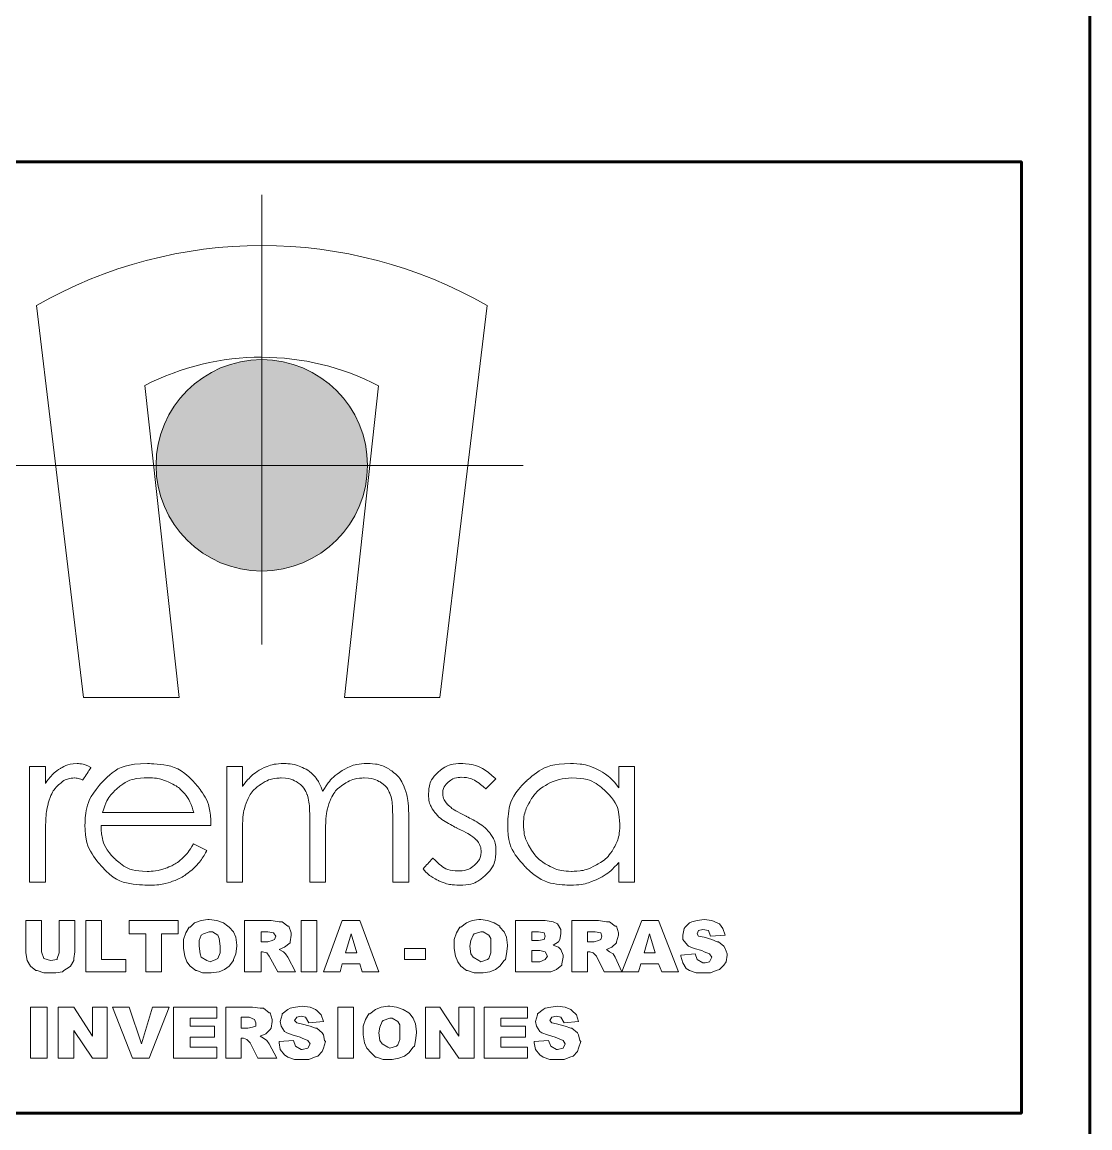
# Model space of a CAD drawing. Header units: inches. Extents: x 140 to 978, y -82 to 38.
# Drawn here: x 743.699 to 746.895, y -8.741 to -5.433 of the extents above; entities that cross this region are included whole.
import ezdxf

# ---------------------------------------------------------------- set-up
doc = ezdxf.new("R2010")
doc.units = ezdxf.units.IN
doc.header["$MEASUREMENT"] = 0
doc.layers.add('UNSAAC- ROTULO', color=7, linetype='Continuous', lineweight=60)
doc.layers.add('UNSAAC-TEXTOS', color=250, linetype='Continuous', lineweight=0)

msp = doc.modelspace()

# ---------------------------------------------------------------- hatches: boundary and pattern name
at = {"layer": 'UNSAAC-TEXTOS'}
h = msp.add_hatch(color=252, dxfattribs=at)
h.dxf.hatch_style = 1
edge = h.paths.add_edge_path()
edge.add_arc((744.4162, -6.7589), 0.3164, 0, 360)

# ---------------------------------------------------------------- linework, layer by layer
at = {"layer": 'UNSAAC- ROTULO'}
for points in [[(673.395, 30.1513), (746.895, 30.1513), (746.895, -20.8487), (673.395, -20.8487)], [(742.142, -5.851), (746.6903, -5.851), (746.6903, -8.6973), (742.142, -8.6973)]]:
    msp.add_lwpolyline(points, close=True, dxfattribs=at)
at = {"layer": 'UNSAAC-TEXTOS'}
for p, q in [((744.4162, -5.9493), (744.4162, -7.2949)), ((745.1985, -6.7589), (743.6339, -6.7589))]:
    msp.add_line(p, q, dxfattribs=at)
at = {"layer": 'UNSAAC-TEXTOS', "lineweight": 20}
msp.add_lwpolyline([(744.1685, -7.4538), (743.8828, -7.4538), (743.7419, -6.2807, -0.266421), (745.0905, -6.2807), (744.9495, -7.4538), (744.6638, -7.4538), (744.7659, -6.5208, 0.242709), (744.0663, -6.5197), (744.1685, -7.4538)], format="xyb", close=True, dxfattribs=at)
at = {"layer": 'UNSAAC-TEXTOS'}
for points in [[(743.7568, -8.1213), (743.7103, -8.1213), (743.7103, -8.2143), (743.7103, -8.2176), (743.7136, -8.2408), (743.7236, -8.2575), (743.7402, -8.2707), (743.7435, -8.2707), (743.7634, -8.2774), (743.7668, -8.2774), (743.7867, -8.2774), (743.8, -8.2774), (743.8199, -8.2741), (743.8232, -8.2707), (743.8398, -8.2608), (743.8432, -8.2575), (743.8531, -8.2408), (743.8531, -8.2342), (743.8565, -8.2143), (743.8565, -8.1213), (743.8099, -8.1213), (743.8099, -8.2143), (743.8099, -8.2176), (743.8033, -8.2342), (743.8033, -8.2375), (743.7834, -8.2408), (743.7634, -8.2342), (743.7568, -8.2143)], [(744.0093, -8.2375), (743.9362, -8.2375), (743.9362, -8.1213), (743.8897, -8.1213), (743.8897, -8.2741), (744.0093, -8.2741)], [(744.1155, -8.1611), (744.1654, -8.1611), (744.1654, -8.1213), (744.0192, -8.1213), (744.0192, -8.1611), (744.069, -8.1611), (744.069, -8.2741), (744.1155, -8.2741)], [(744.3315, -8.1545), (744.3182, -8.1412), (744.3149, -8.1379), (744.3016, -8.1279), (744.2816, -8.1213), (744.2584, -8.1179), (744.2551, -8.1179), (744.2351, -8.1213), (744.2152, -8.1279), (744.2019, -8.1412), (744.1986, -8.1412), (744.1886, -8.1578), (744.182, -8.1777), (744.182, -8.1977), (744.182, -8.2043), (744.1853, -8.2276), (744.1919, -8.2442), (744.2019, -8.2575), (744.2185, -8.2707), (744.2218, -8.2707), (744.2385, -8.2774), (744.2617, -8.2774), (744.265, -8.2774), (744.2883, -8.2741), (744.3049, -8.2674), (744.3182, -8.2575), (744.3315, -8.2408), (744.3315, -8.2375), (744.3381, -8.2209), (744.3414, -8.1977), (744.3414, -8.1943), (744.3381, -8.1711)], [(744.4975, -8.1379), (744.4942, -8.1379), (744.4776, -8.1246), (744.4677, -8.1246), (744.4444, -8.1213), (744.3647, -8.1213), (744.3647, -8.2741), (744.4145, -8.2741), (744.4145, -8.2143), (744.4178, -8.2143), (744.4311, -8.2176), (744.4378, -8.2276), (744.4643, -8.2741), (744.5175, -8.2741), (744.4942, -8.2309), (744.4876, -8.2209), (744.4809, -8.2143), (744.4677, -8.2076), (744.4843, -8.201), (744.5009, -8.1877), (744.5009, -8.1844), (744.5042, -8.1644), (744.5042, -8.1578)], [(744.5806, -8.1213), (744.5341, -8.1213), (744.5341, -8.2741), (744.5806, -8.2741)], [(744.7101, -8.1213), (744.657, -8.1213), (744.6005, -8.2741), (744.6503, -8.2741), (744.657, -8.2508), (744.7101, -8.2508), (744.7168, -8.2741), (744.7666, -8.2741)], [(745.1287, -8.1412), (745.1287, -8.1379), (745.1121, -8.1279), (745.0921, -8.1213), (745.0722, -8.1179), (745.0656, -8.1179), (745.0456, -8.1213), (745.029, -8.1279), (745.0124, -8.1412), (745.0091, -8.1412), (744.9991, -8.1578), (744.9925, -8.1777), (744.9925, -8.1977), (744.9925, -8.2043), (744.9958, -8.2276), (745.0025, -8.2442), (745.0124, -8.2575), (745.029, -8.2707), (745.0323, -8.2707), (745.0523, -8.2774), (745.0722, -8.2774), (745.0789, -8.2774), (745.0988, -8.2741), (745.1154, -8.2674), (745.1287, -8.2575), (745.142, -8.2408), (745.1453, -8.2375), (745.1486, -8.2209), (745.1519, -8.1977), (745.1519, -8.1943), (745.1486, -8.1711), (745.142, -8.1545)], [(745.3014, -8.1312), (745.2881, -8.1246), (745.2649, -8.1213), (745.1752, -8.1213), (745.1752, -8.2741), (745.2582, -8.2741), (745.2815, -8.2741), (745.2981, -8.2674), (745.3147, -8.2541), (745.3147, -8.2508), (745.318, -8.2309), (745.318, -8.2242), (745.3114, -8.2076), (745.3047, -8.201), (745.2881, -8.1943), (745.3047, -8.1844), (745.3081, -8.1777), (745.3114, -8.1611), (745.3114, -8.1478)], [(745.4775, -8.1379), (745.4741, -8.1379), (745.4575, -8.1246), (745.4476, -8.1246), (745.4243, -8.1213), (745.3446, -8.1213), (745.3446, -8.2741), (745.3911, -8.2741), (745.3911, -8.2143), (745.3977, -8.2143), (745.4077, -8.2176), (745.4177, -8.2276), (745.4409, -8.2741), (745.4941, -8.2741), (745.4741, -8.2309), (745.4675, -8.2209), (745.4575, -8.2143), (745.4476, -8.2076), (745.4642, -8.201), (745.4775, -8.1877), (745.4775, -8.1844), (745.4841, -8.1644), (745.4841, -8.1578)], [(745.6037, -8.1213), (745.5539, -8.1213), (745.4941, -8.2741), (745.5439, -8.2741), (745.5505, -8.2508), (745.6037, -8.2508), (745.6137, -8.2741), (745.6635, -8.2741)], [(745.7864, -8.1312), (745.7797, -8.1279), (745.7631, -8.1213), (745.7399, -8.1179), (745.7199, -8.1213), (745.7033, -8.1246), (745.6967, -8.1279), (745.6834, -8.1412), (745.6801, -8.1445), (745.6768, -8.1644), (745.6768, -8.1777), (745.6901, -8.1943), (745.6934, -8.1977), (745.71, -8.2043), (745.7332, -8.211), (745.7399, -8.2143), (745.7565, -8.2209), (745.7631, -8.2309), (745.7565, -8.2442), (745.7432, -8.2475), (745.7366, -8.2475), (745.7199, -8.2375), (745.7133, -8.2209), (745.6701, -8.2242), (745.6701, -8.2276), (745.6768, -8.2475), (745.6867, -8.2641), (745.6967, -8.2707), (745.7166, -8.2774), (745.7399, -8.2774), (745.7598, -8.2774), (745.7764, -8.2707), (745.7864, -8.2674), (745.7997, -8.2541), (745.8063, -8.2442), (745.8096, -8.2242), (745.8096, -8.2209), (745.803, -8.2043), (745.7997, -8.1977), (745.7831, -8.1844), (745.7797, -8.1844), (745.7631, -8.1777), (745.7399, -8.1711), (745.7233, -8.1678), (745.7199, -8.1611), (745.7233, -8.1512), (745.7366, -8.1478), (745.7532, -8.1512), (745.7598, -8.1678), (745.803, -8.1644), (745.7963, -8.1445)], [(744.2351, -8.1644), (744.2418, -8.1611), (744.2584, -8.1545), (744.2683, -8.1545), (744.285, -8.1644), (744.2883, -8.1744), (744.2916, -8.1977), (744.2916, -8.2176), (744.285, -8.2342), (744.2783, -8.2375), (744.2617, -8.2442), (744.2517, -8.2408), (744.2351, -8.2309), (744.2318, -8.2209), (744.2285, -8.1977), (744.2285, -8.1811)], [(744.4145, -8.1545), (744.4344, -8.1545), (744.451, -8.1578), (744.4577, -8.1678), (744.4544, -8.1777), (744.4477, -8.1811), (744.4344, -8.1844), (744.4145, -8.1844)], [(744.6836, -8.1611), (744.7002, -8.2176), (744.667, -8.2176)], [(745.0789, -8.1545), (745.0955, -8.1644), (745.1021, -8.1744), (745.1021, -8.1977), (745.1021, -8.2176), (745.0955, -8.2342), (745.0921, -8.2375), (745.0722, -8.2442), (745.0656, -8.2408), (745.049, -8.2309), (745.0423, -8.2209), (745.039, -8.1977), (745.0423, -8.1811), (745.049, -8.1644), (745.0523, -8.1611), (745.0722, -8.1545)], [(745.2615, -8.1578), (745.2649, -8.1678), (745.2615, -8.1777), (745.2449, -8.1811), (745.225, -8.1811), (745.225, -8.1545), (745.2449, -8.1545)], [(745.3911, -8.1545), (745.4143, -8.1545), (745.431, -8.1578), (745.4343, -8.1678), (745.431, -8.1777), (745.4243, -8.1811), (745.411, -8.1844), (745.3911, -8.1844)], [(745.5771, -8.1611), (745.5937, -8.2176), (745.5605, -8.2176)], [(744.9061, -8.2043), (744.843, -8.2043), (744.843, -8.2375), (744.9061, -8.2375)], [(745.2649, -8.2143), (745.2715, -8.2276), (745.2649, -8.2375), (745.2483, -8.2442), (745.225, -8.2442), (745.225, -8.211), (745.2483, -8.211)], [(743.7734, -8.3804), (743.7236, -8.3804), (743.7236, -8.5332), (743.7734, -8.5332)], [(743.8531, -8.3804), (743.8066, -8.3804), (743.8066, -8.5332), (743.8531, -8.5332), (743.8531, -8.4501), (743.9096, -8.5332), (743.9528, -8.5332), (743.9528, -8.3804), (743.9096, -8.3804), (743.9096, -8.4667)], [(744.0192, -8.3804), (743.9694, -8.3804), (744.0292, -8.5332), (744.079, -8.5332), (744.1388, -8.3804), (744.089, -8.3804), (744.0558, -8.49)], [(744.275, -8.4368), (744.2019, -8.4368), (744.2019, -8.4136), (744.2816, -8.4136), (744.2816, -8.3804), (744.1521, -8.3804), (744.1521, -8.5332), (744.2816, -8.5332), (744.2816, -8.4999), (744.2019, -8.4999), (744.2019, -8.47), (744.275, -8.47)], [(744.4211, -8.3837), (744.4112, -8.3837), (744.3879, -8.3804), (744.3082, -8.3804), (744.3082, -8.5332), (744.3547, -8.5332), (744.3547, -8.4734), (744.3614, -8.4734), (744.3713, -8.4767), (744.3813, -8.4867), (744.4045, -8.5332), (744.461, -8.5332), (744.4378, -8.49), (744.4311, -8.48), (744.4211, -8.4734), (744.4112, -8.4667), (744.4278, -8.4601), (744.4411, -8.4468), (744.4444, -8.4435), (744.4477, -8.4235), (744.4477, -8.4169), (744.4411, -8.397), (744.4378, -8.397)], [(744.5806, -8.4435), (744.5773, -8.4435), (744.5607, -8.4368), (744.5341, -8.4302), (744.5208, -8.4269), (744.5142, -8.4202), (744.5208, -8.4103), (744.5341, -8.4069), (744.5474, -8.4103), (744.5573, -8.4269), (744.6005, -8.4235), (744.5939, -8.4036), (744.5806, -8.3903), (744.5773, -8.387), (744.5607, -8.3804), (744.5374, -8.377), (744.5175, -8.3804), (744.5009, -8.3837), (744.4942, -8.387), (744.4776, -8.4003), (744.4776, -8.4036), (744.471, -8.4235), (744.4743, -8.4368), (744.4843, -8.4534), (744.4909, -8.4568), (744.5075, -8.4634), (744.5308, -8.47), (744.5374, -8.4734), (744.554, -8.48), (744.5607, -8.49), (744.554, -8.5033), (744.5374, -8.5066), (744.5341, -8.5066), (744.5175, -8.4966), (744.5108, -8.48), (744.4677, -8.4833), (744.4677, -8.4867), (744.471, -8.5066), (744.4843, -8.5232), (744.4942, -8.5298), (744.5142, -8.5365), (744.5374, -8.5365), (744.5573, -8.5365), (744.5739, -8.5298), (744.5839, -8.5265), (744.5972, -8.5132), (744.6005, -8.5033), (744.6072, -8.4833), (744.6038, -8.48), (744.6005, -8.4634), (744.5972, -8.4568)], [(744.6902, -8.3804), (744.6437, -8.3804), (744.6437, -8.5332), (744.6902, -8.5332)], [(744.8563, -8.397), (744.8397, -8.387), (744.8198, -8.3804), (744.7998, -8.377), (744.7932, -8.377), (744.7733, -8.3804), (744.7566, -8.387), (744.74, -8.4003), (744.7367, -8.4003), (744.7267, -8.4169), (744.7201, -8.4368), (744.7201, -8.4568), (744.7201, -8.4634), (744.7234, -8.4867), (744.7301, -8.5033), (744.7434, -8.5166), (744.7566, -8.5298), (744.76, -8.5298), (744.7799, -8.5365), (744.7998, -8.5365), (744.8065, -8.5365), (744.8264, -8.5332), (744.843, -8.5265), (744.8563, -8.5166), (744.8696, -8.4999), (744.8729, -8.4966), (744.8762, -8.48), (744.8795, -8.4568), (744.8795, -8.4534), (744.8762, -8.4302), (744.8696, -8.4136), (744.8596, -8.4003)], [(744.9493, -8.3804), (744.9061, -8.3804), (744.9061, -8.5332), (744.9493, -8.5332), (744.9493, -8.4501), (745.0058, -8.5332), (745.0523, -8.5332), (745.0523, -8.3804), (745.0058, -8.3804), (745.0058, -8.4667)], [(745.2117, -8.3804), (745.0822, -8.3804), (745.0822, -8.5332), (745.2117, -8.5332), (745.2117, -8.4999), (745.132, -8.4999), (745.132, -8.47), (745.2051, -8.47), (745.2051, -8.4368), (745.132, -8.4368), (745.132, -8.4136), (745.2117, -8.4136)], [(745.3446, -8.4435), (745.3413, -8.4435), (745.3247, -8.4368), (745.2981, -8.4302), (745.2848, -8.4269), (745.2782, -8.4202), (745.2848, -8.4103), (745.2981, -8.4069), (745.3114, -8.4103), (745.3213, -8.4269), (745.3645, -8.4235), (745.3579, -8.4036), (745.3446, -8.3903), (745.3413, -8.387), (745.3247, -8.3804), (745.3014, -8.377), (745.2815, -8.3804), (745.2649, -8.3837), (745.2582, -8.387), (745.2416, -8.4003), (745.2416, -8.4036), (745.235, -8.4235), (745.2383, -8.4368), (745.2483, -8.4534), (745.2549, -8.4568), (745.2715, -8.4634), (745.2948, -8.47), (745.3014, -8.4734), (745.318, -8.48), (745.3247, -8.49), (745.318, -8.5033), (745.3014, -8.5066), (745.2981, -8.5066), (745.2815, -8.4966), (745.2748, -8.48), (745.2317, -8.4833), (745.2317, -8.4867), (745.235, -8.5066), (745.2483, -8.5232), (745.2582, -8.5298), (745.2782, -8.5365), (745.3014, -8.5365), (745.3213, -8.5365), (745.3379, -8.5298), (745.3479, -8.5265), (745.3612, -8.5132), (745.3645, -8.5033), (745.3712, -8.4833), (745.3678, -8.48), (745.3645, -8.4634), (745.3612, -8.4568)], [(744.3946, -8.4169), (744.3979, -8.4269), (744.3979, -8.4368), (744.3879, -8.4402), (744.3746, -8.4435), (744.3547, -8.4435), (744.3547, -8.4103), (744.378, -8.4103)], [(744.8231, -8.4235), (744.8297, -8.4335), (744.8297, -8.4568), (744.8297, -8.4767), (744.8231, -8.4933), (744.8198, -8.4966), (744.7998, -8.5033), (744.7932, -8.4999), (744.7766, -8.49), (744.7699, -8.48), (744.7666, -8.4568), (744.7699, -8.4402), (744.7766, -8.4235), (744.7799, -8.4202), (744.7998, -8.4136), (744.8065, -8.4136)]]:
    msp.add_lwpolyline(points, close=True, dxfattribs=at)
msp.add_circle((744.4162, -6.7589), 0.3164, dxfattribs=at)
for points, knots in [([(743.7203, -7.6598), (743.7203, -7.6598), (743.7683, -7.6598), (743.7683, -7.6598), (743.7683, -7.6598), (743.7683, -7.6598), (743.7683, -7.7105), (743.7683, -7.7105), (743.7683, -7.7105), (743.7826, -7.6905), (743.7977, -7.6757), (743.8135, -7.6659), (743.8135, -7.6659), (743.8294, -7.6562), (743.846, -7.6513), (743.8631, -7.6513), (743.8631, -7.6513), (743.8762, -7.6513), (743.89, -7.6552), (743.9047, -7.663), (743.9047, -7.663), (743.9047, -7.663), (743.8803, -7.7005), (743.8803, -7.7005), (743.8803, -7.7005), (743.8704, -7.6965), (743.8622, -7.6944), (743.8555, -7.6944), (743.8555, -7.6944), (743.8398, -7.6944), (743.8247, -7.7005), (743.8102, -7.7127), (743.8102, -7.7127), (743.7957, -7.7249), (743.7846, -7.7439), (743.777, -7.7696), (743.777, -7.7696), (743.7712, -7.7893), (743.7683, -7.8293), (743.7683, -7.8894), (743.7683, -7.8894), (743.7683, -7.8894), (743.7683, -8.0066), (743.7683, -8.0066), (743.7683, -8.0066), (743.7683, -8.0066), (743.7203, -8.0066), (743.7203, -8.0066), (743.7203, -8.0066), (743.7203, -8.0066), (743.7203, -7.6598), (743.7203, -7.6598)], [0, 0, 0, 0, 0.071429, 0.071429, 0.071429, 0.107143, 0.142857, 0.142857, 0.142857, 0.178571, 0.214286, 0.214286, 0.214286, 0.25, 0.285714, 0.285714, 0.285714, 0.321429, 0.357143, 0.357143, 0.357143, 0.392857, 0.428571, 0.428571, 0.428571, 0.464286, 0.5, 0.5, 0.5, 0.535714, 0.571429, 0.571429, 0.571429, 0.607143, 0.642857, 0.642857, 0.642857, 0.678571, 0.714286, 0.714286, 0.714286, 0.75, 0.785714, 0.785714, 0.785714, 0.821429, 0.857143, 0.857143, 0.857143, 0.928571, 1, 1, 1, 1]), ([(744.2121, -7.8916), (744.2121, -7.8916), (744.2516, -7.9115), (744.2516, -7.9115), (744.2516, -7.9115), (744.2386, -7.9355), (744.2236, -7.955), (744.2066, -7.9698), (744.2066, -7.9698), (744.1896, -7.9845), (744.1705, -7.9958), (744.1492, -8.0036), (744.1492, -8.0036), (744.1279, -8.0113), (744.1039, -8.0151), (744.077, -8.0151), (744.077, -8.0151), (744.0174, -8.0151), (743.9709, -7.9966), (743.9373, -7.9596), (743.9373, -7.9596), (743.9037, -7.9226), (743.8869, -7.8808), (743.8869, -7.8342), (743.8869, -7.8342), (743.8869, -7.7903), (743.9012, -7.7511), (743.9296, -7.7168), (743.9296, -7.7168), (743.9656, -7.6732), (744.014, -7.6513), (744.0744, -7.6513), (744.0744, -7.6513), (744.1367, -7.6513), (744.1865, -7.6737), (744.2236, -7.7185), (744.2236, -7.7185), (744.25, -7.75), (744.2635, -7.7894), (744.264, -7.8368), (744.264, -7.8368), (744.264, -7.8368), (743.9349, -7.8368), (743.9349, -7.8368), (743.9349, -7.8368), (743.9358, -7.877), (743.9494, -7.9098), (743.9756, -7.9354), (743.9756, -7.9354), (744.0018, -7.9611), (744.0343, -7.9739), (744.0728, -7.9739), (744.0728, -7.9739), (744.0914, -7.9739), (744.1096, -7.9709), (744.1272, -7.9648), (744.1272, -7.9648), (744.1448, -7.9587), (744.1598, -7.9506), (744.1721, -7.9405), (744.1721, -7.9405), (744.1844, -7.9304), (744.1978, -7.9142), (744.2121, -7.8916)], [0, 0, 0, 0, 0.058824, 0.058824, 0.058824, 0.088235, 0.117647, 0.117647, 0.117647, 0.147059, 0.176471, 0.176471, 0.176471, 0.205882, 0.235294, 0.235294, 0.235294, 0.264706, 0.294118, 0.294118, 0.294118, 0.323529, 0.352941, 0.352941, 0.352941, 0.382353, 0.411765, 0.411765, 0.411765, 0.441176, 0.470588, 0.470588, 0.470588, 0.5, 0.529412, 0.529412, 0.529412, 0.558824, 0.588235, 0.588235, 0.588235, 0.617647, 0.647059, 0.647059, 0.647059, 0.676471, 0.705882, 0.705882, 0.705882, 0.735294, 0.764706, 0.764706, 0.764706, 0.794118, 0.823529, 0.823529, 0.823529, 0.852941, 0.882353, 0.882353, 0.882353, 0.941176, 1, 1, 1, 1]), ([(744.3117, -7.6598), (744.3117, -7.6598), (744.3583, -7.6598), (744.3583, -7.6598), (744.3583, -7.6598), (744.3583, -7.6598), (744.3583, -7.7198), (744.3583, -7.7198), (744.3583, -7.7198), (744.3747, -7.6977), (744.3914, -7.6814), (744.4086, -7.6712), (744.4086, -7.6712), (744.4323, -7.6579), (744.4572, -7.6513), (744.4832, -7.6513), (744.4832, -7.6513), (744.5009, -7.6513), (744.5176, -7.6546), (744.5335, -7.6612), (744.5335, -7.6612), (744.5494, -7.6677), (744.5623, -7.6765), (744.5724, -7.6874), (744.5724, -7.6874), (744.5824, -7.6984), (744.5911, -7.7141), (744.5985, -7.7346), (744.5985, -7.7346), (744.6141, -7.7074), (744.6336, -7.6867), (744.6569, -7.6725), (744.6569, -7.6725), (744.6803, -7.6584), (744.7055, -7.6513), (744.7324, -7.6513), (744.7324, -7.6513), (744.7576, -7.6513), (744.7799, -7.6574), (744.7991, -7.6695), (744.7991, -7.6695), (744.8184, -7.6816), (744.8327, -7.6984), (744.842, -7.7201), (744.842, -7.7201), (744.8514, -7.7418), (744.8561, -7.7742), (744.8561, -7.8175), (744.8561, -7.8175), (744.8561, -7.8175), (744.8561, -8.0066), (744.8561, -8.0066), (744.8561, -8.0066), (744.8561, -8.0066), (744.8081, -8.0066), (744.8081, -8.0066), (744.8081, -8.0066), (744.8081, -8.0066), (744.8081, -7.8174), (744.8081, -7.8174), (744.8081, -7.8174), (744.8081, -7.7802), (744.8053, -7.7547), (744.7997, -7.7408), (744.7997, -7.7408), (744.7941, -7.7268), (744.7847, -7.7156), (744.7712, -7.7071), (744.7712, -7.7071), (744.7577, -7.6986), (744.7417, -7.6944), (744.723, -7.6944), (744.723, -7.6944), (744.7003, -7.6944), (744.6795, -7.7008), (744.6608, -7.7136), (744.6608, -7.7136), (744.6419, -7.7263), (744.6282, -7.7433), (744.6195, -7.7645), (744.6195, -7.7645), (744.6109, -7.7857), (744.6065, -7.8212), (744.6065, -7.8709), (744.6065, -7.8709), (744.6065, -7.8709), (744.6065, -8.0066), (744.6065, -8.0066), (744.6065, -8.0066), (744.6065, -8.0066), (744.5599, -8.0066), (744.5599, -8.0066), (744.5599, -8.0066), (744.5599, -8.0066), (744.5599, -7.8292), (744.5599, -7.8292), (744.5599, -7.8292), (744.5599, -7.7874), (744.5572, -7.759), (744.5517, -7.7439), (744.5517, -7.7439), (744.5462, -7.7289), (744.5367, -7.7169), (744.5231, -7.7079), (744.5231, -7.7079), (744.5094, -7.6989), (744.4933, -7.6944), (744.4745, -7.6944), (744.4745, -7.6944), (744.4528, -7.6944), (744.4326, -7.7006), (744.4138, -7.713), (744.4138, -7.713), (744.3949, -7.7254), (744.381, -7.7422), (744.3719, -7.7632), (744.3719, -7.7632), (744.3629, -7.7842), (744.3583, -7.8164), (744.3583, -7.8598), (744.3583, -7.8598), (744.3583, -7.8598), (744.3583, -8.0066), (744.3583, -8.0066), (744.3583, -8.0066), (744.3583, -8.0066), (744.3117, -8.0066), (744.3117, -8.0066), (744.3117, -8.0066), (744.3117, -8.0066), (744.3117, -7.6598), (744.3117, -7.6598)], [0, 0, 0, 0, 0.029412, 0.029412, 0.029412, 0.044118, 0.058824, 0.058824, 0.058824, 0.073529, 0.088235, 0.088235, 0.088235, 0.102941, 0.117647, 0.117647, 0.117647, 0.132353, 0.147059, 0.147059, 0.147059, 0.161765, 0.176471, 0.176471, 0.176471, 0.191176, 0.205882, 0.205882, 0.205882, 0.220588, 0.235294, 0.235294, 0.235294, 0.25, 0.264706, 0.264706, 0.264706, 0.279412, 0.294118, 0.294118, 0.294118, 0.308824, 0.323529, 0.323529, 0.323529, 0.338235, 0.352941, 0.352941, 0.352941, 0.367647, 0.382353, 0.382353, 0.382353, 0.397059, 0.411765, 0.411765, 0.411765, 0.426471, 0.441176, 0.441176, 0.441176, 0.455882, 0.470588, 0.470588, 0.470588, 0.485294, 0.5, 0.5, 0.5, 0.514706, 0.529412, 0.529412, 0.529412, 0.544118, 0.558824, 0.558824, 0.558824, 0.573529, 0.588235, 0.588235, 0.588235, 0.602941, 0.617647, 0.617647, 0.617647, 0.632353, 0.647059, 0.647059, 0.647059, 0.661765, 0.676471, 0.676471, 0.676471, 0.691176, 0.705882, 0.705882, 0.705882, 0.720588, 0.735294, 0.735294, 0.735294, 0.75, 0.764706, 0.764706, 0.764706, 0.779412, 0.794118, 0.794118, 0.794118, 0.808824, 0.823529, 0.823529, 0.823529, 0.838235, 0.852941, 0.852941, 0.852941, 0.867647, 0.882353, 0.882353, 0.882353, 0.897059, 0.911765, 0.911765, 0.911765, 0.926471, 0.941176, 0.941176, 0.941176, 0.970588, 1, 1, 1, 1]), ([(745.117, -7.6974), (745.117, -7.6974), (745.0868, -7.7271), (745.0868, -7.7271), (745.0868, -7.7271), (745.0618, -7.704), (745.0373, -7.6924), (745.0134, -7.6924), (745.0134, -7.6924), (744.9982, -7.6924), (744.9852, -7.6972), (744.9743, -7.7068), (744.9743, -7.7068), (744.9634, -7.7163), (744.958, -7.7275), (744.958, -7.7402), (744.958, -7.7402), (744.958, -7.7514), (744.9624, -7.7622), (744.9713, -7.7723), (744.9713, -7.7723), (744.9802, -7.7828), (744.9991, -7.795), (745.0277, -7.809), (745.0277, -7.809), (745.0624, -7.8261), (745.086, -7.8428), (745.0986, -7.8587), (745.0986, -7.8587), (745.1108, -7.8748), (745.117, -7.893), (745.117, -7.9131), (745.117, -7.9131), (745.117, -7.9416), (745.1065, -7.9657), (745.0855, -7.9855), (745.0855, -7.9855), (745.0645, -8.0052), (745.0382, -8.0151), (745.0066, -8.0151), (745.0066, -8.0151), (744.9856, -8.0151), (744.9656, -8.0107), (744.9464, -8.002), (744.9464, -8.002), (744.9273, -7.9933), (744.9116, -7.9813), (744.899, -7.966), (744.899, -7.966), (744.899, -7.966), (744.9285, -7.9341), (744.9285, -7.9341), (744.9285, -7.9341), (744.9524, -7.9598), (744.9778, -7.9726), (745.0047, -7.9726), (745.0047, -7.9726), (745.0234, -7.9726), (745.0394, -7.9669), (745.0527, -7.9554), (745.0527, -7.9554), (745.0658, -7.944), (745.0725, -7.9305), (745.0725, -7.9151), (745.0725, -7.9151), (745.0725, -7.9023), (745.0681, -7.891), (745.0594, -7.881), (745.0594, -7.881), (745.0506, -7.8712), (745.031, -7.8589), (745.0003, -7.8441), (745.0003, -7.8441), (744.9674, -7.828), (744.945, -7.8121), (744.9333, -7.7964), (744.9333, -7.7964), (744.9214, -7.7807), (744.9154, -7.7629), (744.9154, -7.7427), (744.9154, -7.7427), (744.9154, -7.7165), (744.9249, -7.6947), (744.9438, -7.6773), (744.9438, -7.6773), (744.9628, -7.66), (744.9866, -7.6513), (745.0155, -7.6513), (745.0155, -7.6513), (745.0491, -7.6513), (745.083, -7.6666), (745.117, -7.6974)], [0, 0, 0, 0, 0.041667, 0.041667, 0.041667, 0.0625, 0.083333, 0.083333, 0.083333, 0.104167, 0.125, 0.125, 0.125, 0.145833, 0.166667, 0.166667, 0.166667, 0.1875, 0.208333, 0.208333, 0.208333, 0.229167, 0.25, 0.25, 0.25, 0.270833, 0.291667, 0.291667, 0.291667, 0.3125, 0.333333, 0.333333, 0.333333, 0.354167, 0.375, 0.375, 0.375, 0.395833, 0.416667, 0.416667, 0.416667, 0.4375, 0.458333, 0.458333, 0.458333, 0.479167, 0.5, 0.5, 0.5, 0.520833, 0.541667, 0.541667, 0.541667, 0.5625, 0.583333, 0.583333, 0.583333, 0.604167, 0.625, 0.625, 0.625, 0.645833, 0.666667, 0.666667, 0.666667, 0.6875, 0.708333, 0.708333, 0.708333, 0.729167, 0.75, 0.75, 0.75, 0.770833, 0.791667, 0.791667, 0.791667, 0.8125, 0.833333, 0.833333, 0.833333, 0.854167, 0.875, 0.875, 0.875, 0.895833, 0.916667, 0.916667, 0.916667, 0.958333, 1, 1, 1, 1]), ([(745.5315, -7.6598), (745.5315, -7.6598), (745.5315, -8.0066), (745.5315, -8.0066), (745.5315, -8.0066), (745.5315, -8.0066), (745.4849, -8.0066), (745.4849, -8.0066), (745.4849, -8.0066), (745.4849, -8.0066), (745.4849, -7.9469), (745.4849, -7.9469), (745.4849, -7.9469), (745.4652, -7.9697), (745.4433, -7.9868), (745.4188, -7.9981), (745.4188, -7.9981), (745.3945, -8.0094), (745.3677, -8.0151), (745.3388, -8.0151), (745.3388, -8.0151), (745.2874, -8.0151), (745.2434, -7.9973), (745.207, -7.9619), (745.207, -7.9619), (745.1705, -7.9263), (745.1524, -7.8832), (745.1524, -7.8322), (745.1524, -7.8322), (745.1524, -7.7825), (745.1707, -7.7398), (745.2075, -7.7044), (745.2075, -7.7044), (745.2442, -7.669), (745.2884, -7.6513), (745.3402, -7.6513), (745.3402, -7.6513), (745.37, -7.6513), (745.397, -7.6573), (745.4212, -7.6693), (745.4212, -7.6693), (745.4453, -7.6812), (745.4666, -7.6993), (745.4849, -7.7236), (745.4849, -7.7236), (745.4849, -7.7236), (745.4849, -7.6598), (745.4849, -7.6598), (745.4849, -7.6598), (745.4849, -7.6598), (745.5315, -7.6598), (745.5315, -7.6598)], [0, 0, 0, 0, 0.071429, 0.071429, 0.071429, 0.107143, 0.142857, 0.142857, 0.142857, 0.178571, 0.214286, 0.214286, 0.214286, 0.25, 0.285714, 0.285714, 0.285714, 0.321429, 0.357143, 0.357143, 0.357143, 0.392857, 0.428571, 0.428571, 0.428571, 0.464286, 0.5, 0.5, 0.5, 0.535714, 0.571429, 0.571429, 0.571429, 0.607143, 0.642857, 0.642857, 0.642857, 0.678571, 0.714286, 0.714286, 0.714286, 0.75, 0.785714, 0.785714, 0.785714, 0.821429, 0.857143, 0.857143, 0.857143, 0.928571, 1, 1, 1, 1]), ([(744.2126, -7.7982), (744.2063, -7.7744), (744.1971, -7.7555), (744.1851, -7.7412), (744.1851, -7.7412), (744.173, -7.7269), (744.1571, -7.7155), (744.1374, -7.7068), (744.1374, -7.7068), (744.1176, -7.6981), (744.0968, -7.6937), (744.0751, -7.6937), (744.0751, -7.6937), (744.0391, -7.6937), (744.0082, -7.7046), (743.9824, -7.7265), (743.9824, -7.7265), (743.9635, -7.7425), (743.9493, -7.7664), (743.9396, -7.7982), (743.9396, -7.7982), (743.9396, -7.7982), (744.2126, -7.7982), (744.2126, -7.7982)], [0, 0, 0, 0, 0.142857, 0.142857, 0.142857, 0.214286, 0.285714, 0.285714, 0.285714, 0.357143, 0.428571, 0.428571, 0.428571, 0.5, 0.571429, 0.571429, 0.571429, 0.642857, 0.714286, 0.714286, 0.714286, 0.857143, 1, 1, 1, 1]), ([(745.3439, -7.6944), (745.3178, -7.6944), (745.2937, -7.7005), (745.2718, -7.7127), (745.2718, -7.7127), (745.2497, -7.7248), (745.2322, -7.7419), (745.2192, -7.7639), (745.2192, -7.7639), (745.2062, -7.7858), (745.1997, -7.8091), (745.1997, -7.8337), (745.1997, -7.8337), (745.1997, -7.858), (745.2062, -7.8813), (745.2193, -7.9035), (745.2193, -7.9035), (745.2325, -7.9257), (745.25, -7.943), (745.2722, -7.9553), (745.2722, -7.9553), (745.2944, -7.9677), (745.3182, -7.9739), (745.3435, -7.9739), (745.3435, -7.9739), (745.369, -7.9739), (745.3933, -7.9678), (745.4162, -7.9555), (745.4162, -7.9555), (745.4392, -7.9432), (745.4568, -7.9267), (745.4691, -7.9057), (745.4691, -7.9057), (745.4814, -7.8848), (745.4876, -7.8612), (745.4876, -7.8349), (745.4876, -7.8349), (745.4876, -7.795), (745.4738, -7.7616), (745.446, -7.7347), (745.446, -7.7347), (745.4184, -7.7078), (745.3843, -7.6944), (745.3439, -7.6944)], [0, 0, 0, 0, 0.083333, 0.083333, 0.083333, 0.125, 0.166667, 0.166667, 0.166667, 0.208333, 0.25, 0.25, 0.25, 0.291667, 0.333333, 0.333333, 0.333333, 0.375, 0.416667, 0.416667, 0.416667, 0.458333, 0.5, 0.5, 0.5, 0.541667, 0.583333, 0.583333, 0.583333, 0.625, 0.666667, 0.666667, 0.666667, 0.708333, 0.75, 0.75, 0.75, 0.791667, 0.833333, 0.833333, 0.833333, 0.916667, 1, 1, 1, 1])]:
    msp.add_open_spline(points, degree=3, knots=knots, dxfattribs=at)

doc.saveas('drawing.dxf')
